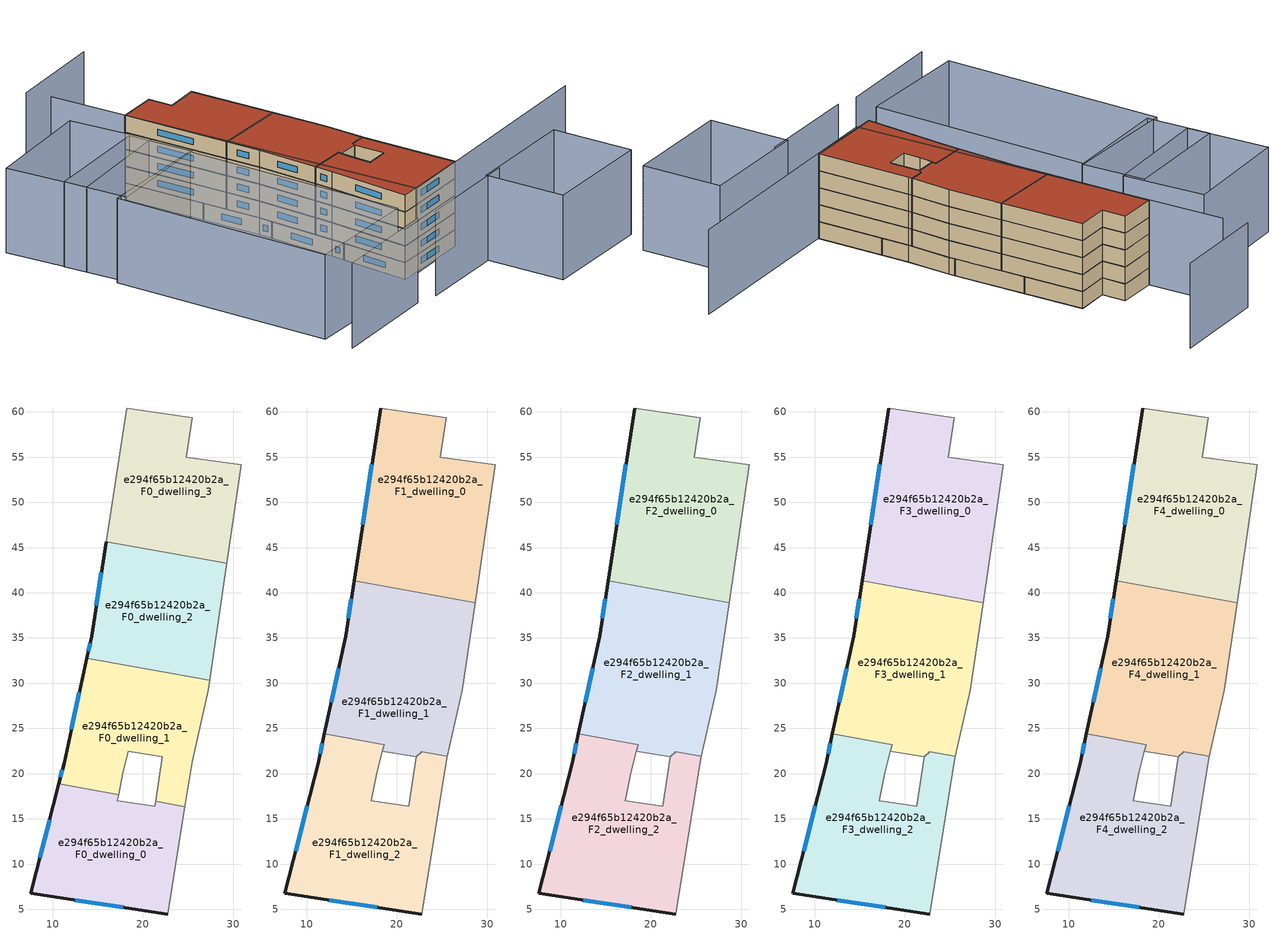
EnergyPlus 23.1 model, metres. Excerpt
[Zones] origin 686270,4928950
e294f65b12420b2a_F0_dwelling_0
 floor ground (EU_floor_Construction): 22.75,4.47 24.65,16.34 21.39,16.93 21.31,16.39 17.17,16.97 17.3,17.66 10.69,18.86 7.59,6.75 z0
 wall outside (EU_wall_Construction): 22.75,4.47 7.59,6.75 10.69,18.86 z0:3
 wall adiabatic (EU_wall_Construction): 17.3,17.66 17.17,16.97 21.31,16.39 21.39,16.93 24.65,16.34 22.75,4.47 z0:3
 wall to e294f65b12420b2a_F0_dwelling_1 (EU_wall_Construction): 10.69,18.86 17.3,17.66 z0:3
 window (EU_Window_Construction): 17.82,5.22 12.52,6.01 / 8.6,10.69 9.68,14.92 z0.98:2.02
e294f65b12420b2a_F0_dwelling_1
 floor ground (EU_floor_Construction): 24.65,16.34 25.44,21.31 27.22,29.23 27.38,30.31 13.8,32.76 11.27,21.14 10.69,18.86 17.3,17.66 17.75,20.06 18.39,22.46 22.14,21.84 21.39,16.93 z0
 wall outside (EU_wall_Construction): 10.69,18.86 11.27,21.14 13.8,32.76 z0:3
 wall adiabatic (EU_wall_Construction): 27.38,30.31 27.22,29.23 25.44,21.31 24.65,16.34 21.39,16.93 22.14,21.84 18.39,22.46 17.75,20.06 17.3,17.66 z0:3
 wall to e294f65b12420b2a_F0_dwelling_2 (EU_wall_Construction): 13.8,32.76 27.38,30.31 z0:3
 window (EU_Window_Construction): 10.88,19.6 11.08,20.4 / 12.09,24.92 12.97,28.98 z0.98:2.02
 roof outside (EU_roof_Construction): 22.7,22.39 22.15,21.84 21.39,16.93 22.14,21.84 z3
e294f65b12420b2a_F0_dwelling_2
 floor ground (EU_floor_Construction): 27.38,30.31 29.27,43.24 15.93,45.65 14.32,35.17 13.8,32.76 z0
 wall outside (EU_wall_Construction): 13.8,32.76 14.32,35.17 15.93,45.65 z0:3
 wall adiabatic (EU_wall_Construction): 29.27,43.24 27.38,30.31 z0:3
 wall to e294f65b12420b2a_F0_dwelling_3 (EU_wall_Construction): 15.92,45.65 29.27,43.24 z0:3
 window (EU_Window_Construction): 13.97,33.55 14.15,34.39 / 14.84,38.58 15.4,42.24 z0.98:2.02
e294f65b12420b2a_F0_dwelling_3
 floor ground (EU_floor_Construction): 29.27,43.24 30.87,54.14 24.8,54.96 25.46,59.33 18.19,60.43 15.93,45.65 z0
 wall adiabatic (EU_wall_Construction): 15.93,45.65 18.19,60.43 25.46,59.33 24.8,54.96 30.87,54.14 29.27,43.24 z0:3
e294f65b12420b2a_F1_dwelling_0
 floor to e294f65b12420b2a_F0_dwelling_3 (EU_floor_Construction): 29.27,43.24 30.87,54.14 24.8,54.96 25.46,59.33 18.19,60.43 15.93,45.65 z3
 floor to e294f65b12420b2a_F0_dwelling_2 (EU_floor_Construction): 28.64,38.92 29.27,43.24 15.92,45.65 15.26,41.33 z3
 wall outside (EU_wall_Construction): 15.26,41.33 18.19,60.43 z3:6
 wall adiabatic (EU_wall_Construction): 18.19,60.43 25.46,59.33 24.8,54.96 30.87,54.14 28.64,38.92 z3:6
 wall to e294f65b12420b2a_F1_dwelling_1 (EU_wall_Construction): 28.64,38.92 15.26,41.33 z3:6
 window (EU_Window_Construction): 16.21,47.54 17.24,54.22 z3.98:5.02
e294f65b12420b2a_F1_dwelling_1
 floor outside (EU_floor_Construction): 22.7,22.39 22.14,21.84 18.39,22.46 22.14,21.84 z3
 floor to e294f65b12420b2a_F0_dwelling_2 (EU_floor_Construction): 27.38,30.31 28.64,38.92 15.26,41.33 14.32,35.17 13.8,32.76 z3
 floor to e294f65b12420b2a_F0_dwelling_1 (EU_floor_Construction): 25.58,21.93 27.22,29.23 27.38,30.31 13.8,32.76 11.98,24.39 18.58,23.2 18.39,22.46 22.14,21.84 22.7,22.39 22.75,22.44 z3
 wall outside (EU_wall_Construction): 11.98,24.39 14.32,35.17 15.26,41.33 z3:6
 wall adiabatic (EU_wall_Construction): 28.64,38.92 27.22,29.23 25.58,21.93 22.75,22.44 22.14,21.84 18.39,22.46 z3:6
 wall to e294f65b12420b2a_F1_dwelling_2 (EU_wall_Construction): 18.39,22.46 18.58,23.2 11.98,24.39 z3:6
 window (EU_Window_Construction): 12.74,27.9 13.56,31.67 / 14.63,37.18 14.96,39.33 z3.98:5.02
e294f65b12420b2a_F1_dwelling_2
 floor to e294f65b12420b2a_F0_dwelling_0 (EU_floor_Construction): 22.75,4.47 24.65,16.34 21.39,16.93 21.31,16.39 17.17,16.97 17.3,17.66 10.69,18.86 7.59,6.75 z3
 floor to e294f65b12420b2a_F0_dwelling_1 (EU_floor_Construction): 17.3,17.66 17.75,20.06 18.58,23.2 11.97,24.38 11.27,21.14 10.69,18.86 z3; 24.65,16.34 25.44,21.31 25.58,21.93 22.75,22.44 22.7,22.39 22.15,21.84 21.39,16.93 z3
 wall outside (EU_wall_Construction): 22.75,4.47 7.59,6.75 11.27,21.14 11.97,24.38 z3:6
 wall adiabatic (EU_wall_Construction): 18.39,22.46 17.75,20.06 17.17,16.97 21.31,16.39 22.15,21.84 22.75,22.44 25.58,21.93 25.44,21.31 22.75,4.47 z3:6
 window (EU_Window_Construction): 11.5,22.2 11.75,23.33 / 17.82,5.22 12.52,6.01 / 8.79,11.43 10.07,16.46 z3.98:5.02
e294f65b12420b2a_F2_dwelling_0
 floor to e294f65b12420b2a_F1_dwelling_0 (EU_floor_Construction): 28.64,38.92 30.87,54.14 24.8,54.96 25.46,59.33 18.19,60.43 15.26,41.33 z6
 wall outside (EU_wall_Construction): 15.26,41.33 18.19,60.43 z6:9
 wall adiabatic (EU_wall_Construction): 18.19,60.43 25.46,59.33 24.8,54.96 30.87,54.14 28.64,38.92 z6:9
 wall to e294f65b12420b2a_F2_dwelling_1 (EU_wall_Construction): 28.64,38.92 15.26,41.33 z6:9
 window (EU_Window_Construction): 16.21,47.54 17.24,54.22 z6.98:8.02
e294f65b12420b2a_F2_dwelling_1
 floor outside (EU_floor_Construction): 22.7,22.39 22.14,21.84 18.39,22.46 22.14,21.84 z6
 floor to e294f65b12420b2a_F1_dwelling_1 (EU_floor_Construction): 25.58,21.93 27.22,29.23 28.64,38.92 15.26,41.33 14.32,35.17 11.98,24.39 18.58,23.2 18.39,22.46 22.14,21.84 22.7,22.39 22.75,22.44 z6
 wall outside (EU_wall_Construction): 11.98,24.39 14.32,35.17 15.26,41.33 z6:9
 wall adiabatic (EU_wall_Construction): 28.64,38.92 27.22,29.23 25.58,21.93 22.75,22.44 22.14,21.84 18.39,22.46 z6:9
 wall to e294f65b12420b2a_F2_dwelling_2 (EU_wall_Construction): 18.39,22.46 18.58,23.2 11.98,24.39 z6:9
 window (EU_Window_Construction): 12.74,27.9 13.56,31.67 / 14.63,37.18 14.96,39.33 z6.98:8.02
e294f65b12420b2a_F2_dwelling_2
 floor to e294f65b12420b2a_F1_dwelling_2 (EU_floor_Construction): 22.75,4.47 25.44,21.31 25.58,21.93 22.75,22.44 22.7,22.39 22.15,21.84 21.31,16.39 17.17,16.97 17.75,20.06 18.58,23.2 11.97,24.38 11.27,21.14 7.59,6.75 z6
 wall outside (EU_wall_Construction): 22.75,4.47 7.59,6.75 11.27,21.14 11.97,24.38 z6:9
 wall adiabatic (EU_wall_Construction): 18.39,22.46 17.75,20.06 17.17,16.97 21.31,16.39 22.15,21.84 22.75,22.44 25.58,21.93 25.44,21.31 22.75,4.47 z6:9
 window (EU_Window_Construction): 11.5,22.2 11.75,23.33 / 17.82,5.22 12.52,6.01 / 8.79,11.43 10.07,16.46 z6.98:8.02
e294f65b12420b2a_F3_dwelling_0
 floor to e294f65b12420b2a_F2_dwelling_0 (EU_floor_Construction): 28.64,38.92 30.87,54.14 24.8,54.96 25.46,59.33 18.19,60.43 15.26,41.33 z9
 wall outside (EU_wall_Construction): 15.26,41.33 18.19,60.43 z9:12
 wall adiabatic (EU_wall_Construction): 18.19,60.43 25.46,59.33 24.8,54.96 30.87,54.14 28.64,38.92 z9:12
 wall to e294f65b12420b2a_F3_dwelling_1 (EU_wall_Construction): 28.64,38.92 15.26,41.33 z9:12
 window (EU_Window_Construction): 16.21,47.54 17.24,54.22 z9.98:11.02
e294f65b12420b2a_F3_dwelling_1
 floor outside (EU_floor_Construction): 22.7,22.39 22.14,21.84 18.39,22.46 22.14,21.84 z9
 floor to e294f65b12420b2a_F2_dwelling_1 (EU_floor_Construction): 25.58,21.93 27.22,29.23 28.64,38.92 15.26,41.33 14.32,35.17 11.98,24.39 18.58,23.2 18.39,22.46 22.14,21.84 22.7,22.39 22.75,22.44 z9
 wall outside (EU_wall_Construction): 11.98,24.39 14.32,35.17 15.26,41.33 z9:12
 wall adiabatic (EU_wall_Construction): 28.64,38.92 27.22,29.23 25.58,21.93 22.75,22.44 22.14,21.84 18.39,22.46 z9:12
 wall to e294f65b12420b2a_F3_dwelling_2 (EU_wall_Construction): 18.39,22.46 18.58,23.2 11.98,24.39 z9:12
 window (EU_Window_Construction): 12.74,27.9 13.56,31.67 / 14.63,37.18 14.96,39.33 z9.98:11.02
e294f65b12420b2a_F3_dwelling_2
 floor to e294f65b12420b2a_F2_dwelling_2 (EU_floor_Construction): 22.75,4.47 25.44,21.31 25.58,21.93 22.75,22.44 22.7,22.39 22.15,21.84 21.31,16.39 17.17,16.97 17.75,20.06 18.58,23.2 11.97,24.38 11.27,21.14 7.59,6.75 z9
 wall outside (EU_wall_Construction): 22.75,4.47 7.59,6.75 11.27,21.14 11.97,24.38 z9:12
 wall adiabatic (EU_wall_Construction): 18.39,22.46 17.75,20.06 17.17,16.97 21.31,16.39 22.15,21.84 22.75,22.44 25.58,21.93 25.44,21.31 22.75,4.47 z9:12
 window (EU_Window_Construction): 11.5,22.2 11.75,23.33 / 17.82,5.22 12.52,6.01 / 8.79,11.43 10.07,16.46 z9.98:11.02
e294f65b12420b2a_F4_dwelling_0
 floor to e294f65b12420b2a_F3_dwelling_0 (EU_floor_Construction): 28.64,38.92 30.87,54.14 24.8,54.96 25.46,59.33 18.19,60.43 15.26,41.33 z12
 wall outside (EU_wall_Construction): 15.26,41.33 18.19,60.43 z12:15
 wall adiabatic (EU_wall_Construction): 18.19,60.43 25.46,59.33 24.8,54.96 30.87,54.14 28.64,38.92 z12:15
 wall to e294f65b12420b2a_F4_dwelling_1 (EU_wall_Construction): 28.64,38.92 15.26,41.33 z12:15
 window (EU_Window_Construction): 16.21,47.54 17.24,54.22 z12.98:14.02
 roof outside (EU_roof_Construction): 25.46,59.33 24.8,54.96 30.87,54.14 28.64,38.92 15.26,41.33 18.19,60.43 z15
e294f65b12420b2a_F4_dwelling_1
 floor outside (EU_floor_Construction): 22.7,22.39 22.14,21.84 18.39,22.46 22.14,21.84 z12
 floor to e294f65b12420b2a_F3_dwelling_1 (EU_floor_Construction): 25.58,21.93 27.22,29.23 28.64,38.92 15.26,41.33 14.32,35.17 11.98,24.39 18.58,23.2 18.39,22.46 22.14,21.84 22.7,22.39 22.75,22.44 z12
 wall outside (EU_wall_Construction): 11.98,24.39 14.32,35.17 15.26,41.33 z12:15
 wall adiabatic (EU_wall_Construction): 28.64,38.92 27.22,29.23 25.58,21.93 22.75,22.44 22.14,21.84 18.39,22.46 z12:15
 wall to e294f65b12420b2a_F4_dwelling_2 (EU_wall_Construction): 18.39,22.46 18.58,23.2 11.98,24.39 z12:15
 window (EU_Window_Construction): 12.74,27.9 13.56,31.67 / 14.63,37.18 14.96,39.33 z12.98:14.02
 roof outside (EU_roof_Construction): 28.64,38.92 27.22,29.23 25.58,21.93 22.75,22.44 22.7,22.39 22.14,21.84 18.39,22.46 18.58,23.2 11.98,24.39 14.32,35.17 15.26,41.33 z15
e294f65b12420b2a_F4_dwelling_2
 floor to e294f65b12420b2a_F3_dwelling_2 (EU_floor_Construction): 22.75,4.47 25.44,21.31 25.58,21.93 22.75,22.44 22.7,22.39 22.15,21.84 21.31,16.39 17.17,16.97 17.75,20.06 18.58,23.2 11.97,24.38 11.27,21.14 7.59,6.75 z12
 wall outside (EU_wall_Construction): 22.75,4.47 7.59,6.75 11.27,21.14 11.97,24.38 z12:15
 wall adiabatic (EU_wall_Construction): 18.39,22.46 17.75,20.06 17.17,16.97 21.31,16.39 22.15,21.84 22.75,22.44 25.58,21.93 25.44,21.31 22.75,4.47 z12:15
 window (EU_Window_Construction): 11.5,22.2 11.75,23.33 / 17.82,5.22 12.52,6.01 / 8.79,11.43 10.07,16.46 z12.98:14.02
 roof outside (EU_roof_Construction): 25.58,21.93 25.44,21.31 22.75,4.47 7.59,6.75 11.27,21.14 11.98,24.39 18.58,23.2 17.75,20.06 17.17,16.97 21.31,16.39 22.15,21.84 22.7,22.39 22.75,22.44 z15
shading: 3.9,-0.19 23.26,-2.97 / -19.99,4.25 0.28,1.43 / 56.58,-0.3 10.75,5.95 / 10.75,5.95 20.06,74.11 / 38.09,76.08 19.95,78.38 / 38.03,-19.75 17.66,-16.64 / 17.66,-16.64 19.87,-2.18 / 19.87,-2.18 40.24,-5.29 / 40.24,-5.29 38.03,-19.75 / -18.62,9.56 -11.7,48.94 / -11.7,48.94 9.35,45.24 / 9.35,45.24 2.43,5.86 / 2.43,5.86 -18.62,9.56 / -9.27,59.22 11.17,56.59 / 11.17,56.59 9.69,45.07 / 9.69,45.07 -10.75,47.69 / -10.75,47.69 -9.27,59.22 / -8.13,69.92 12.85,67.71 / 12.85,67.71 11.29,52.89 / 11.29,52.89 -9.69,55.09 / -9.69,55.09 -8.13,69.92 z0:15
[Building]
EU S2 Campaign: North Axis=0; Terrain=City; Solar Distribution=FullExterior
[Site:Location]
Bologna: Latitude=44.5; Longitude=11.25; Time Zone=1; Elevation=37
[SizingPeriod:WeatherFileDays]
AnnualSizingPeriod: Begin Month=1; Begin Day of Month=1; End Month=12; End Day of Month=31; Day of Week for Start Day=Monday; Use Weather File Daylight Saving Period=No; Use Weather File Rain and Snow Indicators=No
[MATERIAL]
EU_InternalMass_Material: Roughness=MediumRough; Thickness=0.1; Conductivity=1; Density=1800; Specific Heat=900; Thermal Absorptance=0.9; Solar Absorptance=0.7; Visible Absorptance=0.7
[MATERIAL:NOMASS] Roughness=MediumRough; Thermal Absorptance=0.9; Solar Absorptance=0.7; Visible Absorptance=0.7
Name | Thermal Resistance
EU_wall_NoMass | 0.905828
EU_roof_NoMass | 0.37593
EU_floor_NoMass | 0.67114
[WINDOWMATERIAL:SIMPLEGLAZINGSYSTEM]
EU_Window_SimpleGlazing: UFactor=4.52486; Solar Heat Gain Coefficient=0.85; Visible Transmittance=0.85
[CONSTRUCTION]
EU_wall_Construction: EU_wall_NoMass
EU_roof_Construction: EU_roof_NoMass
EU_floor_Construction: EU_floor_NoMass
EU_InternalMass_Construction: EU_InternalMass_Material
EU_Window_Construction: EU_Window_SimpleGlazing
[ZONE] Type=1; Multiplier=1; Ceiling Height=autocalculate; Floor Area=autocalculate; Part of Total Floor Area=Yes
Name | Volume
e294f65b12420b2a_F0_dwelling_0 | 533.662
e294f65b12420b2a_F1_dwelling_0 | 711.537
e294f65b12420b2a_F2_dwelling_0; e294f65b12420b2a_F3_dwelling_0; e294f65b12420b2a_F4_dwelling_0 | 711.564
e294f65b12420b2a_F0_dwelling_1 | 533.667
e294f65b12420b2a_F1_dwelling_1 | 720.341
e294f65b12420b2a_F2_dwelling_1; e294f65b12420b2a_F3_dwelling_1; e294f65b12420b2a_F4_dwelling_1 | 720.349
e294f65b12420b2a_F0_dwelling_2 | 533.657
e294f65b12420b2a_F1_dwelling_2 | 702.619
e294f65b12420b2a_F2_dwelling_2; e294f65b12420b2a_F3_dwelling_2; e294f65b12420b2a_F4_dwelling_2 | 702.624
e294f65b12420b2a_F0_dwelling_3 | 533.651
[INTERNALMASS] Construction=EU_InternalMass_Construction
Name | Zone or ZoneList | Surface Area
e294f65b12420b2a_F0_dwelling_0_EU_InternalMass | e294f65b12420b2a_F0_dwelling_0 | 177.888
e294f65b12420b2a_F0_dwelling_1_EU_InternalMass | e294f65b12420b2a_F0_dwelling_1 | 177.889
e294f65b12420b2a_F0_dwelling_2_EU_InternalMass | e294f65b12420b2a_F0_dwelling_2 | 177.886
e294f65b12420b2a_F0_dwelling_3_EU_InternalMass | e294f65b12420b2a_F0_dwelling_3 | 177.884
e294f65b12420b2a_F1_dwelling_0_EU_InternalMass | e294f65b12420b2a_F1_dwelling_0 | 237.188
e294f65b12420b2a_F1_dwelling_1_EU_InternalMass | e294f65b12420b2a_F1_dwelling_1 | 240.111
e294f65b12420b2a_F1_dwelling_2_EU_InternalMass | e294f65b12420b2a_F1_dwelling_2 | 234.254
e294f65b12420b2a_F2_dwelling_0_EU_InternalMass | e294f65b12420b2a_F2_dwelling_0 | 237.188
e294f65b12420b2a_F2_dwelling_1_EU_InternalMass | e294f65b12420b2a_F2_dwelling_1 | 240.111
e294f65b12420b2a_F2_dwelling_2_EU_InternalMass | e294f65b12420b2a_F2_dwelling_2 | 234.254
e294f65b12420b2a_F3_dwelling_0_EU_InternalMass | e294f65b12420b2a_F3_dwelling_0 | 237.188
e294f65b12420b2a_F3_dwelling_1_EU_InternalMass | e294f65b12420b2a_F3_dwelling_1 | 240.111
e294f65b12420b2a_F3_dwelling_2_EU_InternalMass | e294f65b12420b2a_F3_dwelling_2 | 234.254
e294f65b12420b2a_F4_dwelling_0_EU_InternalMass | e294f65b12420b2a_F4_dwelling_0 | 237.188
e294f65b12420b2a_F4_dwelling_1_EU_InternalMass | e294f65b12420b2a_F4_dwelling_1 | 240.111
e294f65b12420b2a_F4_dwelling_2_EU_InternalMass | e294f65b12420b2a_F4_dwelling_2 | 234.254
[OTHEREQUIPMENT] Fuel Type=Electricity; Design Level Calculation Method=Watts/Area; Power per Zone Floor Area=1; Fraction Latent=0; Fraction Radiant=0; Fraction Lost=0; Carbon Dioxide Generation Rate=0; EndUse Subcategory=EU_Step8_InternalGains
Name | Zone or ZoneList or Space or SpaceList | Schedule
EU_Step8_InternalGain_e294f65b12420b2a_F0_dwelling_0_f000 | e294f65b12420b2a_F0_dwelling_0 | EU_Step8_GainSchedule_e294f65b12420b2a_F0_dwelling_0_f000
EU_Step8_InternalGain_e294f65b12420b2a_F0_dwelling_1_f000 | e294f65b12420b2a_F0_dwelling_1 | EU_Step8_GainSchedule_e294f65b12420b2a_F0_dwelling_1_f000
EU_Step8_InternalGain_e294f65b12420b2a_F0_dwelling_2_f000 | e294f65b12420b2a_F0_dwelling_2 | EU_Step8_GainSchedule_e294f65b12420b2a_F0_dwelling_2_f000
EU_Step8_InternalGain_e294f65b12420b2a_F0_dwelling_3_f000 | e294f65b12420b2a_F0_dwelling_3 | EU_Step8_GainSchedule_e294f65b12420b2a_F0_dwelling_3_f000
EU_Step8_InternalGain_e294f65b12420b2a_F1_dwelling_0_f000 | e294f65b12420b2a_F1_dwelling_0 | EU_Step8_GainSchedule_e294f65b12420b2a_F1_dwelling_0_f000
EU_Step8_InternalGain_e294f65b12420b2a_F1_dwelling_1_f000 | e294f65b12420b2a_F1_dwelling_1 | EU_Step8_GainSchedule_e294f65b12420b2a_F1_dwelling_1_f000
EU_Step8_InternalGain_e294f65b12420b2a_F1_dwelling_2_f000 | e294f65b12420b2a_F1_dwelling_2 | EU_Step8_GainSchedule_e294f65b12420b2a_F1_dwelling_2_f000
EU_Step8_InternalGain_e294f65b12420b2a_F2_dwelling_0_f000 | e294f65b12420b2a_F2_dwelling_0 | EU_Step8_GainSchedule_e294f65b12420b2a_F2_dwelling_0_f000
EU_Step8_InternalGain_e294f65b12420b2a_F2_dwelling_1_f000 | e294f65b12420b2a_F2_dwelling_1 | EU_Step8_GainSchedule_e294f65b12420b2a_F2_dwelling_1_f000
EU_Step8_InternalGain_e294f65b12420b2a_F2_dwelling_2_f000 | e294f65b12420b2a_F2_dwelling_2 | EU_Step8_GainSchedule_e294f65b12420b2a_F2_dwelling_2_f000
EU_Step8_InternalGain_e294f65b12420b2a_F3_dwelling_0_f000 | e294f65b12420b2a_F3_dwelling_0 | EU_Step8_GainSchedule_e294f65b12420b2a_F3_dwelling_0_f000
EU_Step8_InternalGain_e294f65b12420b2a_F3_dwelling_1_f000 | e294f65b12420b2a_F3_dwelling_1 | EU_Step8_GainSchedule_e294f65b12420b2a_F3_dwelling_1_f000
EU_Step8_InternalGain_e294f65b12420b2a_F3_dwelling_2_f000 | e294f65b12420b2a_F3_dwelling_2 | EU_Step8_GainSchedule_e294f65b12420b2a_F3_dwelling_2_f000
EU_Step8_InternalGain_e294f65b12420b2a_F4_dwelling_0_f000 | e294f65b12420b2a_F4_dwelling_0 | EU_Step8_GainSchedule_e294f65b12420b2a_F4_dwelling_0_f000
EU_Step8_InternalGain_e294f65b12420b2a_F4_dwelling_1_f000 | e294f65b12420b2a_F4_dwelling_1 | EU_Step8_GainSchedule_e294f65b12420b2a_F4_dwelling_1_f000
EU_Step8_InternalGain_e294f65b12420b2a_F4_dwelling_2_f000 | e294f65b12420b2a_F4_dwelling_2 | EU_Step8_GainSchedule_e294f65b12420b2a_F4_dwelling_2_f000
[ZONEVENTILATION:DESIGNFLOWRATE] Schedule=EU_AlwaysOn; Design Flow Rate Calculation Method=AirChanges/Hour; Air Changes per Hour=0.73129; Ventilation Type=Natural; Fan Pressure Rise=0; Fan Total Efficiency=1; Constant Term Coefficient=1; Temperature Term Coefficient=0; Velocity Term Coefficient=0; Velocity Squared Term Coefficient=0; Minimum Indoor Temperature=-100; Maximum Indoor Temperature=100; Delta Temperature=-100; Minimum Outdoor Temperature=-100; Maximum Outdoor Temperature=100; Maximum Wind Speed=40
Name | Zone or ZoneList or Space or SpaceList
EU_ConstantAir_e294f65b12420b2a_F0_dwelling_0 | e294f65b12420b2a_F0_dwelling_0
EU_ConstantAir_e294f65b12420b2a_F0_dwelling_1 | e294f65b12420b2a_F0_dwelling_1
EU_ConstantAir_e294f65b12420b2a_F0_dwelling_2 | e294f65b12420b2a_F0_dwelling_2
EU_ConstantAir_e294f65b12420b2a_F0_dwelling_3 | e294f65b12420b2a_F0_dwelling_3
EU_ConstantAir_e294f65b12420b2a_F1_dwelling_0 | e294f65b12420b2a_F1_dwelling_0
EU_ConstantAir_e294f65b12420b2a_F1_dwelling_1 | e294f65b12420b2a_F1_dwelling_1
EU_ConstantAir_e294f65b12420b2a_F1_dwelling_2 | e294f65b12420b2a_F1_dwelling_2
EU_ConstantAir_e294f65b12420b2a_F2_dwelling_0 | e294f65b12420b2a_F2_dwelling_0
EU_ConstantAir_e294f65b12420b2a_F2_dwelling_1 | e294f65b12420b2a_F2_dwelling_1
EU_ConstantAir_e294f65b12420b2a_F2_dwelling_2 | e294f65b12420b2a_F2_dwelling_2
EU_ConstantAir_e294f65b12420b2a_F3_dwelling_0 | e294f65b12420b2a_F3_dwelling_0
EU_ConstantAir_e294f65b12420b2a_F3_dwelling_1 | e294f65b12420b2a_F3_dwelling_1
EU_ConstantAir_e294f65b12420b2a_F3_dwelling_2 | e294f65b12420b2a_F3_dwelling_2
EU_ConstantAir_e294f65b12420b2a_F4_dwelling_0 | e294f65b12420b2a_F4_dwelling_0
EU_ConstantAir_e294f65b12420b2a_F4_dwelling_1 | e294f65b12420b2a_F4_dwelling_1
EU_ConstantAir_e294f65b12420b2a_F4_dwelling_2 | e294f65b12420b2a_F4_dwelling_2
[HVACTEMPLATE:THERMOSTAT] Constant Heating Setpoint=20; Constant Cooling Setpoint=50
EU_HeatOnly_e294f65b12420b2a_F0_dwelling_0; EU_HeatOnly_e294f65b12420b2a_F0_dwelling_1; EU_HeatOnly_e294f65b12420b2a_F0_dwelling_2; EU_HeatOnly_e294f65b12420b2a_F0_dwelling_3; EU_HeatOnly_e294f65b12420b2a_F1_dwelling_0; EU_HeatOnly_e294f65b12420b2a_F1_dwelling_1; EU_HeatOnly_e294f65b12420b2a_F1_dwelling_2; EU_HeatOnly_e294f65b12420b2a_F2_dwelling_0; EU_HeatOnly_e294f65b12420b2a_F2_dwelling_1; EU_HeatOnly_e294f65b12420b2a_F2_dwelling_2; EU_HeatOnly_e294f65b12420b2a_F3_dwelling_0; EU_HeatOnly_e294f65b12420b2a_F3_dwelling_1; EU_HeatOnly_e294f65b12420b2a_F3_dwelling_2; EU_HeatOnly_e294f65b12420b2a_F4_dwelling_0; EU_HeatOnly_e294f65b12420b2a_F4_dwelling_1; EU_HeatOnly_e294f65b12420b2a_F4_dwelling_2
[HVACTEMPLATE:ZONE:IDEALLOADSAIRSYSTEM] System Availability Schedule=EU_AlwaysOn; Maximum Heating Supply Air Temperature=50; Minimum Cooling Supply Air Temperature=13; Maximum Heating Supply Air Humidity Ratio=0.0156; Minimum Cooling Supply Air Humidity Ratio=0.0077; Heating Limit=NoLimit; Cooling Limit=NoLimit; Heating Availability Schedule=EU_AlwaysOn; Cooling Availability Schedule=EU_CoolingOff; Dehumidification Control Type=ConstantSensibleHeatRatio; Cooling Sensible Heat Ratio=0.7; Dehumidification Setpoint=60; Humidification Control Type=None; Humidification Setpoint=30; Outdoor Air Method=None; Outdoor Air Flow Rate per Person=0.00944; Outdoor Air Flow Rate per Zone Floor Area=0; Outdoor Air Flow Rate per Zone=0; Demand Controlled Ventilation Type=None; Outdoor Air Economizer Type=NoEconomizer; Heat Recovery Type=None; Sensible Heat Recovery Effectiveness=0.7; Latent Heat Recovery Effectiveness=0.65
Name | Template Thermostat
e294f65b12420b2a_F0_dwelling_0 | EU_HeatOnly_e294f65b12420b2a_F0_dwelling_0
e294f65b12420b2a_F0_dwelling_1 | EU_HeatOnly_e294f65b12420b2a_F0_dwelling_1
e294f65b12420b2a_F0_dwelling_2 | EU_HeatOnly_e294f65b12420b2a_F0_dwelling_2
e294f65b12420b2a_F0_dwelling_3 | EU_HeatOnly_e294f65b12420b2a_F0_dwelling_3
e294f65b12420b2a_F1_dwelling_0 | EU_HeatOnly_e294f65b12420b2a_F1_dwelling_0
e294f65b12420b2a_F1_dwelling_1 | EU_HeatOnly_e294f65b12420b2a_F1_dwelling_1
e294f65b12420b2a_F1_dwelling_2 | EU_HeatOnly_e294f65b12420b2a_F1_dwelling_2
e294f65b12420b2a_F2_dwelling_0 | EU_HeatOnly_e294f65b12420b2a_F2_dwelling_0
e294f65b12420b2a_F2_dwelling_1 | EU_HeatOnly_e294f65b12420b2a_F2_dwelling_1
e294f65b12420b2a_F2_dwelling_2 | EU_HeatOnly_e294f65b12420b2a_F2_dwelling_2
e294f65b12420b2a_F3_dwelling_0 | EU_HeatOnly_e294f65b12420b2a_F3_dwelling_0
e294f65b12420b2a_F3_dwelling_1 | EU_HeatOnly_e294f65b12420b2a_F3_dwelling_1
e294f65b12420b2a_F3_dwelling_2 | EU_HeatOnly_e294f65b12420b2a_F3_dwelling_2
e294f65b12420b2a_F4_dwelling_0 | EU_HeatOnly_e294f65b12420b2a_F4_dwelling_0
e294f65b12420b2a_F4_dwelling_1 | EU_HeatOnly_e294f65b12420b2a_F4_dwelling_1
e294f65b12420b2a_F4_dwelling_2 | EU_HeatOnly_e294f65b12420b2a_F4_dwelling_2
[SIZING:ZONE] Zone Cooling Design Supply Air Temperature Input Method=SupplyAirTemperature; Zone Cooling Design Supply Air Temperature=13; Zone Heating Design Supply Air Temperature Input Method=SupplyAirTemperature; Zone Heating Design Supply Air Temperature=50; Zone Cooling Design Supply Air Humidity Ratio=0.008; Zone Heating Design Supply Air Humidity Ratio=0.008; Cooling Design Air Flow Method=DesignDay; Cooling Design Air Flow Rate=0; Cooling Minimum Air Flow per Zone Floor Area=0.000762; Cooling Minimum Air Flow=0; Cooling Minimum Air Flow Fraction=0.2; Heating Design Air Flow Method=DesignDay; Heating Design Air Flow Rate=0; Heating Maximum Air Flow per Zone Floor Area=0.002032; Heating Maximum Air Flow=0.141576; Heating Maximum Air Flow Fraction=0.3; Account for Dedicated Outdoor Air System=No; Dedicated Outdoor Air System Control Strategy=NeutralSupplyAir; Dedicated Outdoor Air Low Setpoint Temperature for Design=autosize; Dedicated Outdoor Air High Setpoint Temperature for Design=autosize; Zone Load Sizing Method=Sensible Load Only No Latent Load; Zone Latent Cooling Design Supply Air Humidity Ratio Input Method=HumidityRatioDifference; Zone Cooling Design Supply Air Humidity Ratio Difference=0.005; Zone Latent Heating Design Supply Air Humidity Ratio Input Method=HumidityRatioDifference; Zone Humidification Design Supply Air Humidity Ratio Difference=0.005
e294f65b12420b2a_F0_dwelling_0; e294f65b12420b2a_F0_dwelling_1; e294f65b12420b2a_F0_dwelling_2; e294f65b12420b2a_F0_dwelling_3; e294f65b12420b2a_F1_dwelling_0; e294f65b12420b2a_F1_dwelling_1; e294f65b12420b2a_F1_dwelling_2; e294f65b12420b2a_F2_dwelling_0; e294f65b12420b2a_F2_dwelling_1; e294f65b12420b2a_F2_dwelling_2; e294f65b12420b2a_F3_dwelling_0; e294f65b12420b2a_F3_dwelling_1; e294f65b12420b2a_F3_dwelling_2; e294f65b12420b2a_F4_dwelling_0; e294f65b12420b2a_F4_dwelling_1; e294f65b12420b2a_F4_dwelling_2
[SCHEDULE:CONSTANT]
Name | Hourly Value
EU_AlwaysOn | 1
EU_CoolingOff | 0
[SCHEDULE:FILE] Column Number=1; Rows to Skip at Top=0; Number of Hours of Data=8760; Column Separator=Comma; Interpolate to Timestep=No; Minutes per Item=60; Adjust Schedule for Daylight Savings=Yes
Name | File
EU_Step8_GainSchedule_e294f65b12420b2a_F0_dwelling_0_f000 | ../../schedules/e294f65b12420b2a/e294f65b12420b2a_F0_dwelling_0_f000_gain.csv
EU_Step8_GainSchedule_e294f65b12420b2a_F0_dwelling_1_f000 | ../../schedules/e294f65b12420b2a/e294f65b12420b2a_F0_dwelling_1_f000_gain.csv
EU_Step8_GainSchedule_e294f65b12420b2a_F0_dwelling_2_f000 | ../../schedules/e294f65b12420b2a/e294f65b12420b2a_F0_dwelling_2_f000_gain.csv
EU_Step8_GainSchedule_e294f65b12420b2a_F0_dwelling_3_f000 | ../../schedules/e294f65b12420b2a/e294f65b12420b2a_F0_dwelling_3_f000_gain.csv
EU_Step8_GainSchedule_e294f65b12420b2a_F1_dwelling_0_f000 | ../../schedules/e294f65b12420b2a/e294f65b12420b2a_F1_dwelling_0_f000_gain.csv
EU_Step8_GainSchedule_e294f65b12420b2a_F1_dwelling_1_f000 | ../../schedules/e294f65b12420b2a/e294f65b12420b2a_F1_dwelling_1_f000_gain.csv
EU_Step8_GainSchedule_e294f65b12420b2a_F1_dwelling_2_f000 | ../../schedules/e294f65b12420b2a/e294f65b12420b2a_F1_dwelling_2_f000_gain.csv
EU_Step8_GainSchedule_e294f65b12420b2a_F2_dwelling_0_f000 | ../../schedules/e294f65b12420b2a/e294f65b12420b2a_F2_dwelling_0_f000_gain.csv
EU_Step8_GainSchedule_e294f65b12420b2a_F2_dwelling_1_f000 | ../../schedules/e294f65b12420b2a/e294f65b12420b2a_F2_dwelling_1_f000_gain.csv
EU_Step8_GainSchedule_e294f65b12420b2a_F2_dwelling_2_f000 | ../../schedules/e294f65b12420b2a/e294f65b12420b2a_F2_dwelling_2_f000_gain.csv
EU_Step8_GainSchedule_e294f65b12420b2a_F3_dwelling_0_f000 | ../../schedules/e294f65b12420b2a/e294f65b12420b2a_F3_dwelling_0_f000_gain.csv
EU_Step8_GainSchedule_e294f65b12420b2a_F3_dwelling_1_f000 | ../../schedules/e294f65b12420b2a/e294f65b12420b2a_F3_dwelling_1_f000_gain.csv
EU_Step8_GainSchedule_e294f65b12420b2a_F3_dwelling_2_f000 | ../../schedules/e294f65b12420b2a/e294f65b12420b2a_F3_dwelling_2_f000_gain.csv
EU_Step8_GainSchedule_e294f65b12420b2a_F4_dwelling_0_f000 | ../../schedules/e294f65b12420b2a/e294f65b12420b2a_F4_dwelling_0_f000_gain.csv
EU_Step8_GainSchedule_e294f65b12420b2a_F4_dwelling_1_f000 | ../../schedules/e294f65b12420b2a/e294f65b12420b2a_F4_dwelling_1_f000_gain.csv
EU_Step8_GainSchedule_e294f65b12420b2a_F4_dwelling_2_f000 | ../../schedules/e294f65b12420b2a/e294f65b12420b2a_F4_dwelling_2_f000_gain.csv
